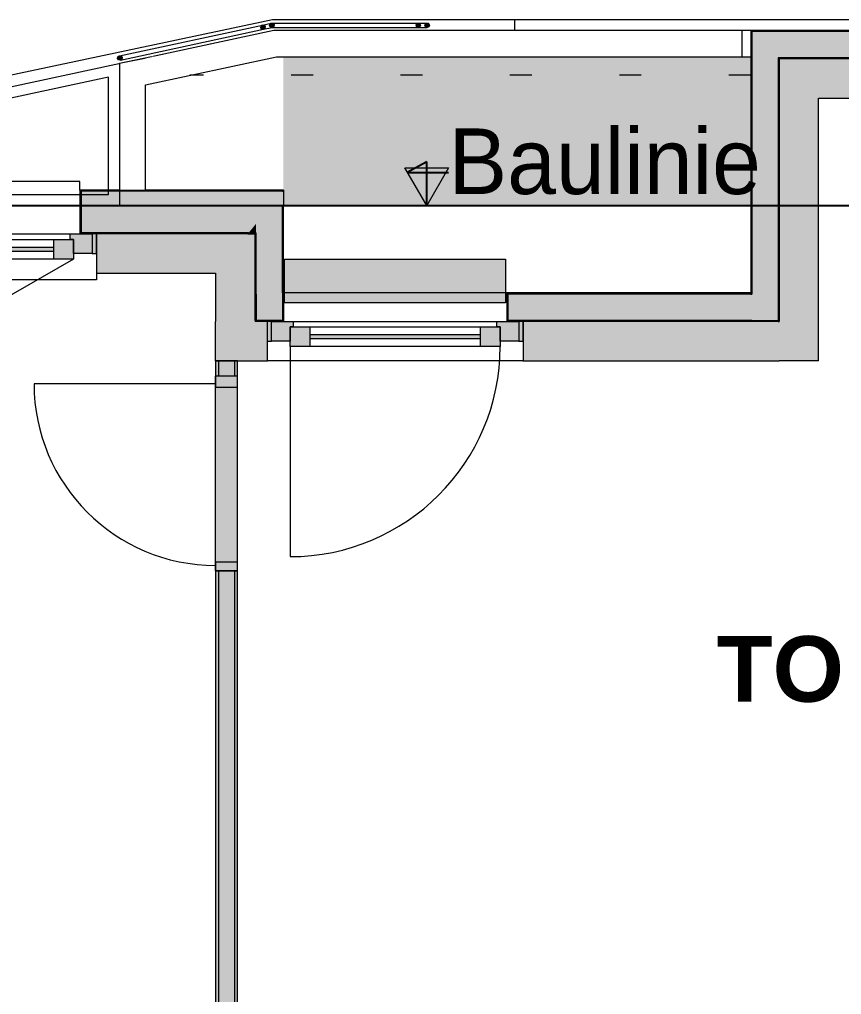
# Model space of a CAD drawing. Header units: metres. Extents: x -4 to 206, y -18 to 45.
# Drawn here: x 170.578 to 174.334, y 36.377 to 40.833 of the extents above; entities that cross this region are included whole.
import ezdxf

# ---------------------------------------------------------------- set-up
doc = ezdxf.new("R2010")
doc.units = ezdxf.units.M
doc.header["$MEASUREMENT"] = 0
doc.set_wipeout_variables(frame=1)
for name, pattern in [('Baufluchtlinie', [0.013, 0.008, -0.005]), ('Punkt 1_1', [0.075, 0.025, -0.05]), ('UNSICHTBAR', [0.4, 0, -0.4]), ('Wipeout_Contour', [1, 0, -1])]:
    doc.linetypes.add(name, pattern=pattern)
for name, color, linetype in [('110 Wand Aussen', 7, 'Continuous'), ('130 Wand Innen', 7, 'Continuous'), ('140 Geländer transparent', 7, 'Continuous'), ('165 Fassadengestaltung 1 Rankgerüst', 7, 'Continuous'), ('165 Fassadengestaltung Bänder', 7, 'Continuous'), ('815 Raumbegrenzung', 7, 'Continuous'), ('905 VP Beschriftung Übersicht.Übersicht', 7, 'Continuous'), ('Neubau_840 Baulinien', 7, 'Continuous'), ('Neubau_844 Umriss 2D', 7, 'Continuous')]:
    doc.layers.add(name, color=color, linetype=linetype)
doc.styles.add('ERSTELLTER_STIL_2', font='')
doc.styles.add('ERSTELLTER_STIL_8', font='arial.ttf')
doc.styles.get('ERSTELLTER_STIL_2').set_extended_font_data('Eurostile')
doc.linetypes.add('Grenze Bundesland', pattern='A,0,[2,415_260415_PP_VA_1_6 3 St1.Shx,S=1.5873e-05,R=0,X=0,Y=0],-0.003,0', length=0.003)
doc.linetypes.add('Grenze Grundstück', pattern='A,0,[1,415_260415_PP_VA_1_6 3 St1.Shx,S=0.00031746,R=0,X=0,Y=0],-0.04,0', length=0.04)
doc.dimstyles.new('ERSTELLTER_STIL__1', dxfattribs={"dimtxt": 0.18, "dimasz": 0.19, "dimexe": 0.18, "dimexo": 0.0625, "dimgap": 0, "dimtad": 0, "dimtih": 1, "dimtoh": 1, "dimdec": 4, "dimzin": 0, "dimdsep": 46, "dimcen": 0.09, "dimadec": 0, "dimazin": 0, "dimtfac": 1, "dimtdec": 4, "dimtmove": 0, "dimatfit": 3, "dimldrblk": 'ARROWHEAD_15', "dimfxl": 1, "dimtolj": 1, "dimtzin": 0, "dimarcsym": 0})

# ---------------------------------------------------------------- blocks, each defined once
blk = doc.blocks.new('Dachfläche_1_3', base_point=(168.0292, 40.0482))
at = {"layer": '165 Fassadengestaltung Bänder', "color": 7, "linetype": 'Continuous', "lineweight": 18, "flags": 128}
for points in [[(168.0292, 40.0482), (171.7342, 40.8333), (172.8392, 40.8333)], [(172.8392, 40.8333), (172.8392, 40.7833)], [(172.8392, 40.7833), (171.7556, 40.7833), (171.0342, 40.6284)], [(171.0342, 40.6284), (171.0342, 39.9833)], [(170.9842, 40.569), (168.4898, 40.0333)], [(170.9842, 40.0333), (170.9842, 40.569)], [(168.0292, 39.9833), (168.0292, 40.0482)], [(168.4898, 40.0333), (170.9842, 40.0333)], [(171.0342, 39.9833), (168.0292, 39.9833)]]:
    blk.add_lwpolyline(points, dxfattribs=at)
blk = doc.blocks.new('Decke_2_3', base_point=(168.0292, 39.9854))
at = {"layer": '165 Fassadengestaltung Bänder', "color": 7, "linetype": 'Continuous', "lineweight": 13, "flags": 128}
blk.add_lwpolyline([(168.0292, 39.9854), (168.0292, 40.0482), (171.7342, 40.8333), (173.9192, 40.8333), (181.1192, 40.8333), (183.2439, 40.8333), (187.0142, 40.0343), (187.0142, 39.9833), (186.9642, 39.9833), (186.9642, 39.9908), (183.2392, 40.7833), (171.7395, 40.7833)], close=True, dxfattribs=at)
blk = doc.blocks.new('2-Flügelfenster 1+1 27[1]_3', base_point=(168.0292, 39.9833))
at = {"layer": '110 Wand Aussen', "linetype": 'Continuous', "lineweight": 0, "true_color": 0x000000}
for points in [[(168.9992, 39.8533), (168.9792, 39.8533), (168.9792, 39.7633), (168.9992, 39.7633)], [(170.9092, 39.7633), (170.9292, 39.7633), (170.9292, 39.8533), (170.9092, 39.8533)]]:
    blk.add_hatch(color=18, dxfattribs=at).paths.add_polyline_path(points)
at = {"layer": '110 Wand Aussen', "linetype": 'Continuous', "lineweight": 0, "true_color": 0xffffff}
for points in [[(168.9992, 39.8533), (168.9992, 39.7633), (169.0992, 39.7633), (169.0992, 39.8533)], [(170.1092, 39.7633), (170.1092, 39.8533), (170.0592, 39.8533), (170.0592, 39.7633)], [(170.1092, 39.8533), (170.1092, 39.7633), (170.1442, 39.7633), (170.1442, 39.8283), (170.1592, 39.8283), (170.1592, 39.8533)], [(170.9092, 39.7633), (170.9092, 39.8533), (170.8092, 39.8533), (170.8092, 39.8283), (170.8242, 39.8283), (170.8242, 39.7633)], [(169.0992, 39.7983), (170.0592, 39.7983), (170.0592, 39.8183), (169.0992, 39.8183)], [(170.2342, 39.8283), (170.1442, 39.8283), (170.1442, 39.7383), (170.2342, 39.7383)], [(170.8242, 39.8283), (170.7342, 39.8283), (170.7342, 39.7383), (170.8242, 39.7383)], [(170.7342, 39.7733), (170.7342, 39.7933), (170.2342, 39.7933), (170.2342, 39.7733)]]:
    blk.add_hatch(color=7, dxfattribs=at).paths.add_polyline_path(points)
at = {"layer": '110 Wand Aussen', "color": 7, "linetype": 'Continuous', "lineweight": 13}
for p, q in [((170.8542, 40.0933), (169.0542, 40.0933)), ((169.0542, 40.0933), (169.0542, 40.0533)), ((170.8542, 40.0533), (170.8542, 40.0933)), ((169.0542, 40.0533), (169.0542, 40.0483)), ((169.0542, 40.0483), (169.0542, 39.9833)), ((170.8542, 40.0533), (170.8542, 40.0483)), ((170.8542, 40.0483), (170.8542, 39.9833)), ((169.0542, 39.9833), (169.0542, 39.8583)), ((170.8542, 39.9833), (170.8542, 39.8583)), ((169.0492, 39.8533), (168.9792, 39.8533)), ((169.0492, 39.8533), (168.9792, 39.8533)), ((168.9992, 39.8533), (169.0992, 39.8533)), ((168.9992, 39.7633), (168.9992, 39.8533)), ((169.0492, 39.8533), (169.0542, 39.8533)), ((169.0492, 39.8533), (169.0542, 39.8533)), ((169.0542, 39.8583), (169.0542, 39.8533)), ((169.0992, 39.8533), (170.0592, 39.8533)), ((169.0992, 39.8533), (169.0992, 39.7633)), ((170.0592, 39.7633), (170.0592, 39.8533)), ((170.0592, 39.8533), (170.1092, 39.8533)), ((170.1092, 39.8533), (170.1592, 39.8533)), ((170.1592, 39.8533), (170.8092, 39.8533)), ((170.1592, 39.8533), (170.1592, 39.8283)), ((170.8092, 39.8283), (170.8092, 39.8533)), ((170.8092, 39.8533), (170.9092, 39.8533)), ((170.8542, 39.8583), (170.8542, 39.8533)), ((170.8592, 39.8533), (170.8542, 39.8533)), ((170.8592, 39.8533), (170.8542, 39.8533)), ((170.9092, 39.8533), (170.9092, 39.7633)), ((169.0992, 39.8183), (170.0592, 39.8183)), ((170.0592, 39.7983), (169.0992, 39.7983)), ((170.1592, 39.8283), (170.1442, 39.8283)), ((170.1442, 39.8283), (170.1442, 39.7633)), ((170.1442, 39.7383), (170.1442, 39.8283)), ((170.1442, 39.8283), (170.2342, 39.8283)), ((170.2342, 39.8283), (170.7342, 39.8283)), ((170.2342, 39.8283), (170.2342, 39.7383)), ((170.7342, 39.7383), (170.7342, 39.8283)), ((170.7342, 39.8283), (170.8242, 39.8283)), ((170.8242, 39.8283), (170.8092, 39.8283)), ((170.8242, 39.7633), (170.8242, 39.8283)), ((170.8242, 39.8283), (170.8242, 39.7383)), ((169.0992, 39.7633), (168.9992, 39.7633)), ((170.0592, 39.7633), (169.0992, 39.7633)), ((170.1092, 39.7633), (170.0592, 39.7633)), ((170.1442, 39.7633), (170.1092, 39.7633)), ((170.2342, 39.7933), (170.7342, 39.7933)), ((170.7342, 39.7733), (170.2342, 39.7733)), ((170.9092, 39.7633), (170.8242, 39.7633)), ((170.2342, 39.7383), (170.1442, 39.7383)), ((170.7342, 39.7383), (170.2342, 39.7383)), ((170.8242, 39.7383), (170.7342, 39.7383)), ((168.9792, 39.6433), (168.9792, 39.6733)), ((170.9292, 39.6733), (170.9292, 39.6433)), ((170.9292, 39.6433), (168.9792, 39.6433))]:
    blk.add_line(p, q, dxfattribs=at)
at = {"layer": '110 Wand Aussen', "color": 7, "linetype": 'Continuous', "lineweight": 18}
for p, q in [((168.9792, 39.8533), (168.9792, 39.7633)), ((168.9792, 39.8533), (168.9792, 39.7633)), ((170.9292, 39.8533), (170.8592, 39.8533)), ((170.9292, 39.8533), (170.8592, 39.8533)), ((170.9292, 39.8533), (170.9292, 39.7633)), ((170.9292, 39.8533), (170.9292, 39.7633)), ((168.9792, 39.7633), (168.9792, 39.6733)), ((170.9292, 39.7633), (170.9292, 39.6733))]:
    blk.add_line(p, q, dxfattribs=at)
at = {"layer": '110 Wand Aussen', "color": 8, "linetype": 'Baufluchtlinie', "lineweight": 0, "ltscale": 200}
blk.add_line((170.8242, 39.7383), (170.2353, 39.3983), dxfattribs=at)
at = {"layer": '110 Wand Aussen', "color": 7, "linetype": 'Continuous', "lineweight": 13, "flags": 128}
for points in [[(168.9992, 39.8533), (168.9792, 39.8533), (168.9792, 39.7633), (168.9992, 39.7633)], [(170.9092, 39.7633), (170.9292, 39.7633), (170.9292, 39.8533), (170.9092, 39.8533)]]:
    blk.add_lwpolyline(points, close=True, dxfattribs=at)
at = {"layer": '110 Wand Aussen', "color": 8, "linetype": 'Baufluchtlinie', "lineweight": 0, "ltscale": 200}
blk.add_arc((170.8242, 39.7383), 0.68, 180, 210, dxfattribs=at)
blk = doc.blocks.new('Wand_13_3', base_point=(168.0292, 39.9833))
at = {"layer": '110 Wand Aussen', "linetype": 'Continuous', "lineweight": 0, "true_color": 0x000000}
for points in [[(168.0289, 40.0533), (168.029, 40.0483), (168.033, 40.0483)], [(168.0289, 40.0533), (168.033, 40.0483), (169.0492, 40.0483), (169.0492, 40.0533)], [(168.0342, 39.9833), (168.034, 40.0472), (168.033, 40.0483), (168.029, 40.0483), (168.0292, 39.9833)], [(168.033, 40.0483), (168.0863, 39.9833), (169.0492, 39.9833), (169.0492, 40.0483)], [(168.0863, 39.9833), (168.034, 40.0472), (168.0342, 39.9833)], [(169.0492, 40.0533), (169.0492, 39.8533), (169.0542, 39.8533), (169.0542, 40.0533)], [(170.8592, 40.0533), (170.8542, 40.0533), (170.8542, 39.8533), (170.8592, 39.8533)], [(171.7842, 40.0533), (170.8592, 40.0533), (170.8592, 40.0483), (171.7801, 40.0483)], [(171.7801, 40.0483), (170.8592, 40.0483), (170.8592, 39.9833), (171.7271, 39.9833)], [(171.7792, 39.9833), (171.7792, 40.0472), (171.7271, 39.9833)], [(171.7801, 40.0483), (171.7792, 40.0472), (171.7792, 39.9833), (171.7842, 39.9833), (171.7842, 40.0483)], [(171.7801, 40.0483), (171.7842, 40.0483), (171.7842, 40.0533)], [(168.1547, 39.8583), (168.1545, 39.9001), (168.0863, 39.9833), (168.0342, 39.9833), (168.0347, 39.8583)], [(168.1542, 39.9833), (168.0863, 39.9833), (168.1545, 39.9001)], [(168.1542, 39.9833), (168.1545, 39.9001), (168.1887, 39.8583), (169.0492, 39.8583), (169.0492, 39.9833)], [(170.8592, 39.8583), (171.6251, 39.8583), (171.6592, 39.9001), (171.6592, 39.9833), (170.8592, 39.9833)], [(171.7271, 39.9833), (171.6592, 39.9001), (171.6592, 39.8583), (171.7792, 39.8583), (171.7792, 39.9833)], [(171.6592, 39.9001), (171.7271, 39.9833), (171.6592, 39.9833)], [(168.1597, 39.8583), (168.1595, 39.894), (168.1545, 39.9001), (168.1547, 39.8583)], [(168.1887, 39.8583), (168.1595, 39.894), (168.1597, 39.8583)], [(171.6542, 39.8583), (171.6542, 39.894), (171.6251, 39.8583)], [(171.6592, 39.8583), (171.6592, 39.9001), (171.6542, 39.894), (171.6542, 39.8583)], [(168.1597, 39.8533), (168.1597, 39.8583), (168.1547, 39.8583), (168.1547, 39.8533)], [(168.1928, 39.8533), (168.1887, 39.8583), (168.1597, 39.8583), (168.1597, 39.8533)], [(168.3403, 39.6733), (168.1928, 39.8533), (168.1597, 39.8533), (168.1603, 39.6733)], [(168.1887, 39.8583), (168.1928, 39.8533), (169.0492, 39.8533), (169.0492, 39.8583)], [(168.1928, 39.8533), (168.3403, 39.6733), (168.3397, 39.8533)], [(168.3397, 39.8533), (168.3403, 39.6733), (168.9792, 39.6733), (168.9792, 39.7633), (168.9792, 39.8533)], [(170.8592, 39.8533), (171.621, 39.8533), (171.6251, 39.8583), (170.8592, 39.8583)], [(171.4742, 39.8533), (170.9292, 39.8533), (170.9292, 39.7633), (170.9292, 39.6733), (171.4742, 39.6733)], [(171.4742, 39.6733), (171.6542, 39.6733), (171.6542, 39.8533), (171.621, 39.8533)], [(171.4742, 39.6733), (171.621, 39.8533), (171.4742, 39.8533)], [(171.6251, 39.8583), (171.621, 39.8533), (171.6542, 39.8533), (171.6542, 39.8583)], [(171.6542, 39.8583), (171.6542, 39.8533), (171.6592, 39.8533), (171.6592, 39.8583)]]:
    blk.add_hatch(color=18, dxfattribs=at).paths.add_polyline_path(points)
at = {"layer": '110 Wand Aussen', "color": 7, "linetype": 'Continuous', "lineweight": 13}
for p, q in [((168.033, 40.0483), (168.029, 40.0483)), ((169.0492, 40.0483), (168.033, 40.0483)), ((169.0492, 40.0533), (169.0542, 40.0533)), ((169.0492, 40.0483), (169.0492, 39.8533)), ((169.0542, 40.0533), (169.0542, 40.0483)), ((169.0542, 40.0483), (169.0542, 39.9833)), ((170.8542, 40.0533), (170.8542, 40.0483)), ((170.8592, 40.0533), (170.8542, 40.0533)), ((170.8542, 40.0483), (170.8542, 39.9833)), ((171.7801, 40.0483), (170.8592, 40.0483)), ((170.8592, 40.0483), (170.8592, 39.8533)), ((171.7801, 40.0483), (171.7842, 40.0483)), ((168.0342, 39.9833), (168.0347, 39.8583)), ((169.0542, 39.9833), (169.0542, 39.8583)), ((170.8542, 39.9833), (170.8542, 39.8583)), ((171.7792, 39.8583), (171.7792, 39.9833)), ((168.1597, 39.8583), (168.1547, 39.8583)), ((168.1547, 39.8583), (168.1547, 39.8533)), ((168.1887, 39.8583), (168.1597, 39.8583)), ((169.0492, 39.8583), (168.1887, 39.8583)), ((169.0492, 39.8533), (168.9792, 39.8533)), ((169.0492, 39.8533), (169.0542, 39.8533)), ((169.0542, 39.8583), (169.0542, 39.8533)), ((170.8542, 39.8583), (170.8542, 39.8533)), ((170.8592, 39.8533), (170.8542, 39.8533)), ((171.6251, 39.8583), (170.8592, 39.8583)), ((171.6251, 39.8583), (171.6542, 39.8583)), ((171.6542, 39.8583), (171.6592, 39.8583)), ((171.6592, 39.8533), (171.6592, 39.8583))]:
    blk.add_line(p, q, dxfattribs=at)
at = {"layer": '110 Wand Aussen', "color": 7, "linetype": 'Baufluchtlinie', "lineweight": 0}
for p, q in [((168.0342, 39.9833), (168.0292, 39.9833)), ((168.0863, 39.9833), (168.0342, 39.9833)), ((168.1542, 39.9833), (168.0863, 39.9833)), ((169.0492, 39.9833), (168.1542, 39.9833)), ((171.6592, 39.9833), (170.8592, 39.9833)), ((171.7271, 39.9833), (171.6592, 39.9833)), ((171.7271, 39.9833), (171.7792, 39.9833)), ((171.7792, 39.9833), (171.7842, 39.9833))]:
    blk.add_line(p, q, dxfattribs=at)
at = {"layer": '110 Wand Aussen', "color": 7, "linetype": 'Continuous', "lineweight": 18}
for p, q in [((168.1928, 39.8533), (168.1597, 39.8533)), ((168.1597, 39.8533), (168.1603, 39.6733)), ((168.3397, 39.8533), (168.1928, 39.8533)), ((168.9792, 39.8533), (168.3397, 39.8533)), ((168.9792, 39.8533), (168.9792, 39.7633)), ((170.9292, 39.8533), (170.8592, 39.8533)), ((171.4742, 39.8533), (170.9292, 39.8533)), ((170.9292, 39.8533), (170.9292, 39.7633)), ((171.621, 39.8533), (171.4742, 39.8533)), ((171.621, 39.8533), (171.6542, 39.8533)), ((171.6542, 39.6733), (171.6542, 39.8533)), ((168.9792, 39.7633), (168.9792, 39.6733)), ((170.9292, 39.7633), (170.9292, 39.6733))]:
    blk.add_line(p, q, dxfattribs=at)
at = {"layer": '110 Wand Aussen', "color": 7, "linetype": 'Continuous', "lineweight": 13, "flags": 128}
for points in [[(168.0289, 40.0533), (168.029, 40.0483)], [(169.0492, 40.0533), (168.0289, 40.0533)], [(168.029, 40.0483), (168.0292, 39.9833)], [(171.7842, 40.0533), (170.8592, 40.0533)], [(171.7842, 40.0533), (171.7842, 40.0483)], [(171.7842, 40.0483), (171.7842, 39.9833)]]:
    blk.add_lwpolyline(points, dxfattribs=at)
at = {"layer": '110 Wand Aussen', "color": 7, "linetype": 'Continuous', "lineweight": 18, "flags": 128}
for points in [[(168.3403, 39.6733), (168.9792, 39.6733)], [(170.9292, 39.6733), (171.4742, 39.6733)]]:
    blk.add_lwpolyline(points, dxfattribs=at)
at = {"layer": '110 Wand Aussen', "color": 7, "linetype": 'Continuous', "lineweight": 13}
blk.add_blockref('2-Flügelfenster 1+1 27[1]_3', (168.0292, 39.9833), dxfattribs=at)
blk = doc.blocks.new('Wand_19_3', base_point=(173.9192, 39.5833))
at = {"layer": '110 Wand Aussen', "linetype": 'Continuous', "lineweight": 0, "true_color": 0x000000}
for points in [[(173.9242, 40.7833), (173.9192, 40.7833), (173.9242, 40.7783)], [(173.9242, 40.7783), (173.9192, 40.7833), (173.9192, 40.7783)], [(173.9242, 39.5833), (173.9242, 40.7783), (173.9192, 40.7783), (173.9192, 39.5833)], [(174.0442, 40.7783), (173.9242, 40.7783), (174.0442, 40.6583)], [(174.0442, 40.6583), (173.9242, 40.7783), (173.9242, 40.6583)], [(174.0442, 39.5783), (174.0442, 40.6583), (173.9242, 40.6583), (173.9242, 39.5783)], [(174.0492, 40.6583), (174.0442, 40.6583), (174.0492, 40.6533)], [(174.0492, 40.6533), (174.0442, 40.6583), (174.0442, 40.6533)], [(174.0492, 39.4583), (174.0492, 40.6533), (174.0442, 40.6533), (174.0442, 39.4583)], [(174.2292, 40.6533), (174.0492, 40.6533), (174.2292, 40.4733)], [(174.2292, 40.4733), (174.0492, 40.6533), (174.0492, 40.4733)], [(174.2292, 39.4533), (174.2292, 40.4733), (174.0492, 40.4733), (174.0492, 39.4533)], [(173.9192, 39.5833), (173.9192, 39.5783), (173.9242, 39.5783)], [(173.9242, 39.5833), (173.9192, 39.5833), (173.9242, 39.5783)], [(173.9242, 39.5783), (173.9242, 39.4583), (174.0442, 39.4583)], [(174.0442, 39.5783), (173.9242, 39.5783), (174.0442, 39.4583)], [(174.0442, 39.4583), (174.0442, 39.4533), (174.0492, 39.4533)], [(174.0492, 39.4583), (174.0442, 39.4583), (174.0492, 39.4533)], [(174.0492, 39.4533), (174.0492, 39.2733), (174.2292, 39.2733)], [(174.2292, 39.4533), (174.0492, 39.4533), (174.2292, 39.2733)]]:
    blk.add_hatch(color=18, dxfattribs=at).paths.add_polyline_path(points)
at = {"layer": '110 Wand Aussen', "color": 7, "linetype": 'Continuous', "lineweight": 13}
for p, q in [((174.0442, 40.7783), (173.9242, 40.7783)), ((173.9242, 40.7783), (173.9242, 40.6583)), ((173.9242, 40.6583), (173.9242, 39.5783)), ((174.0492, 40.6583), (174.0442, 40.6583)), ((174.0442, 40.6583), (174.0442, 40.6533)), ((174.0442, 40.6533), (174.0442, 39.4583)), ((173.9192, 39.5783), (173.9242, 39.5783)), ((173.9242, 39.4583), (174.0442, 39.4583))]:
    blk.add_line(p, q, dxfattribs=at)
at = {"layer": '110 Wand Aussen', "color": 7, "linetype": 'Continuous', "lineweight": 18}
for p, q in [((174.2292, 40.6533), (174.0492, 40.6533)), ((174.0492, 40.6533), (174.0492, 40.4733)), ((174.0492, 40.4733), (174.0492, 39.4533)), ((174.0442, 39.4533), (174.0492, 39.4533))]:
    blk.add_line(p, q, dxfattribs=at)
at = {"layer": '110 Wand Aussen', "color": 7, "linetype": 'Continuous', "lineweight": 13, "flags": 128}
for points in [[(173.9192, 40.7833), (173.9242, 40.7833)], [(173.9192, 40.7833), (173.9192, 39.5833)]]:
    blk.add_lwpolyline(points, dxfattribs=at)
at = {"layer": '110 Wand Aussen', "color": 7, "linetype": 'Continuous', "lineweight": 18, "flags": 128}
for points in [[(174.2292, 39.2733), (174.2292, 40.4733)], [(174.2292, 39.2733), (174.0492, 39.2733)]]:
    blk.add_lwpolyline(points, dxfattribs=at)
blk = doc.blocks.new('Wand_20_3', base_point=(173.9192, 40.7833))
at = {"layer": '110 Wand Aussen', "linetype": 'Continuous', "lineweight": 0, "true_color": 0x000000}
for points in [[(173.9242, 40.7783), (174.8542, 40.7783), (174.8542, 40.7833), (173.9242, 40.7833)], [(174.0442, 40.6583), (174.8542, 40.6583), (174.8542, 40.7783), (174.0442, 40.7783)], [(174.0492, 40.6583), (174.0492, 40.6533), (174.8542, 40.6533), (174.8542, 40.6583)], [(174.2292, 40.4733), (174.7842, 40.4733), (174.7842, 40.5633), (174.7842, 40.6533), (174.2292, 40.6533)]]:
    blk.add_hatch(color=18, dxfattribs=at).paths.add_polyline_path(points)
at = {"layer": '110 Wand Aussen', "color": 7, "linetype": 'Continuous', "lineweight": 13}
for p, q in [((174.0442, 40.7783), (173.9242, 40.7783)), ((174.8542, 40.7783), (174.0442, 40.7783)), ((174.0492, 40.6583), (174.0442, 40.6583)), ((174.8542, 40.6583), (174.0492, 40.6583))]:
    blk.add_line(p, q, dxfattribs=at)
at = {"layer": '110 Wand Aussen', "color": 7, "linetype": 'Continuous', "lineweight": 18}
for p, q in [((174.2292, 40.6533), (174.0492, 40.6533)), ((174.7842, 40.6533), (174.2292, 40.6533))]:
    blk.add_line(p, q, dxfattribs=at)
at = {"layer": '110 Wand Aussen', "color": 7, "linetype": 'Continuous', "lineweight": 13, "flags": 128}
blk.add_lwpolyline([(174.8542, 40.7833), (173.9242, 40.7833)], dxfattribs=at)
at = {"layer": '110 Wand Aussen', "color": 7, "linetype": 'Continuous', "lineweight": 18, "flags": 128}
blk.add_lwpolyline([(174.2292, 40.4733), (174.7842, 40.4733)], dxfattribs=at)
blk = doc.blocks.new('1-Flügelfenster 27[4]_3', base_point=(168.0292, 39.9833))
at = {"layer": '110 Wand Aussen', "linetype": 'Continuous', "lineweight": 0, "true_color": 0x000000}
for points in [[(171.7292, 39.4533), (171.7092, 39.4533), (171.7092, 39.3633), (171.7292, 39.3633)], [(172.8592, 39.3633), (172.8792, 39.3633), (172.8792, 39.4533), (172.8592, 39.4533)]]:
    blk.add_hatch(color=18, dxfattribs=at).paths.add_polyline_path(points)
at = {"layer": '110 Wand Aussen', "linetype": 'Continuous', "lineweight": 0, "true_color": 0xffffff}
for points in [[(171.7292, 39.4533), (171.7292, 39.3633), (171.8142, 39.3633), (171.8142, 39.4283), (171.8292, 39.4283), (171.8292, 39.4533)], [(172.8592, 39.3633), (172.8592, 39.4533), (172.7592, 39.4533), (172.7592, 39.4283), (172.7742, 39.4283), (172.7742, 39.3633)], [(171.9042, 39.4283), (171.8142, 39.4283), (171.8142, 39.3383), (171.9042, 39.3383)], [(172.7742, 39.4283), (172.6842, 39.4283), (172.6842, 39.3383), (172.7742, 39.3383)], [(172.6842, 39.3733), (172.6842, 39.3933), (171.9042, 39.3933), (171.9042, 39.3733)]]:
    blk.add_hatch(color=7, dxfattribs=at).paths.add_polyline_path(points)
at = {"layer": '110 Wand Aussen', "color": 7, "linetype": 'Continuous', "lineweight": 13}
for p, q in [((172.8042, 39.5833), (171.7842, 39.5833)), ((171.7842, 39.5833), (171.7842, 39.5783)), ((171.7842, 39.5783), (171.7842, 39.4583)), ((172.8042, 39.5833), (172.8042, 39.5783)), ((172.8042, 39.5783), (172.8042, 39.4583)), ((171.7792, 39.4533), (171.7092, 39.4533)), ((171.7792, 39.4533), (171.7092, 39.4533)), ((171.7292, 39.4533), (171.8292, 39.4533)), ((171.7292, 39.3633), (171.7292, 39.4533)), ((171.7792, 39.4533), (171.7842, 39.4533)), ((171.7792, 39.4533), (171.7842, 39.4533)), ((171.7842, 39.4583), (171.7842, 39.4533)), ((171.8292, 39.4533), (172.7592, 39.4533)), ((171.8292, 39.4533), (171.8292, 39.4283)), ((172.7592, 39.4283), (172.7592, 39.4533)), ((172.7592, 39.4533), (172.8592, 39.4533)), ((172.8042, 39.4583), (172.8042, 39.4533)), ((172.8092, 39.4533), (172.8042, 39.4533)), ((172.8092, 39.4533), (172.8042, 39.4533)), ((172.8592, 39.4533), (172.8592, 39.3633)), ((171.8292, 39.4283), (171.8142, 39.4283)), ((171.8142, 39.4283), (171.8142, 39.3633)), ((171.8142, 39.3383), (171.8142, 39.4283)), ((171.8142, 39.4283), (171.9042, 39.4283)), ((171.9042, 39.4283), (172.6842, 39.4283)), ((171.9042, 39.4283), (171.9042, 39.3383)), ((172.6842, 39.3383), (172.6842, 39.4283)), ((172.6842, 39.4283), (172.7742, 39.4283)), ((172.7742, 39.4283), (172.7592, 39.4283)), ((172.7742, 39.3633), (172.7742, 39.4283)), ((172.7742, 39.4283), (172.7742, 39.3383)), ((171.8142, 39.3633), (171.7292, 39.3633)), ((171.9042, 39.3933), (172.6842, 39.3933)), ((172.6842, 39.3733), (171.9042, 39.3733)), ((172.8592, 39.3633), (172.7742, 39.3633)), ((171.9042, 39.3383), (171.8142, 39.3383)), ((172.6842, 39.3383), (171.9042, 39.3383)), ((172.7742, 39.3383), (172.6842, 39.3383)), ((172.8792, 39.2733), (171.7092, 39.2733))]:
    blk.add_line(p, q, dxfattribs=at)
at = {"layer": '110 Wand Aussen', "color": 7, "linetype": 'Punkt 1_1', "lineweight": 13}
for p, q in [((172.8042, 39.5833), (171.7842, 39.5833)), ((172.8792, 39.2733), (171.7092, 39.2733))]:
    blk.add_line(p, q, dxfattribs=at)
at = {"layer": '110 Wand Aussen', "color": 7, "linetype": 'Continuous', "lineweight": 18}
for p, q in [((171.7092, 39.4533), (171.7092, 39.3633)), ((171.7092, 39.4533), (171.7092, 39.3633)), ((172.8792, 39.4533), (172.8092, 39.4533)), ((172.8792, 39.4533), (172.8092, 39.4533)), ((172.8792, 39.4533), (172.8792, 39.3633)), ((172.8792, 39.4533), (172.8792, 39.3633)), ((171.7092, 39.3633), (171.7092, 39.2733)), ((172.8792, 39.3633), (172.8792, 39.2733))]:
    blk.add_line(p, q, dxfattribs=at)
at = {"layer": '110 Wand Aussen', "color": 8, "linetype": 'Continuous', "lineweight": 0}
blk.add_line((171.8142, 39.3383), (171.8142, 38.3783), dxfattribs=at)
at = {"layer": '110 Wand Aussen', "color": 7, "linetype": 'Continuous', "lineweight": 13, "flags": 128}
for points in [[(171.7292, 39.4533), (171.7092, 39.4533), (171.7092, 39.3633), (171.7292, 39.3633)], [(172.8592, 39.3633), (172.8792, 39.3633), (172.8792, 39.4533), (172.8592, 39.4533)]]:
    blk.add_lwpolyline(points, close=True, dxfattribs=at)
at = {"layer": '110 Wand Aussen', "color": 8, "linetype": 'Continuous', "lineweight": 0}
blk.add_arc((171.8142, 39.3383), 0.96, 270, 0, dxfattribs=at)
at = {"layer": '110 Wand Aussen', "color": 7, "linetype": 'Continuous', "lineweight": 13}
for p in [(171.7842, 39.5833), (172.8042, 39.5833), (171.7092, 39.2733), (172.8792, 39.2733)]:
    blk.add_point(p, dxfattribs=at)
blk = doc.blocks.new('Wand_21_3', base_point=(171.7842, 39.5833))
at = {"layer": '110 Wand Aussen', "linetype": 'Continuous', "lineweight": 0, "true_color": 0x000000}
for points in [[(171.7792, 39.5783), (171.6592, 39.5783), (171.6592, 39.4583)], [(171.7792, 39.5783), (171.6592, 39.4583), (171.7792, 39.4583)], [(171.7842, 39.5833), (171.7792, 39.5833), (171.7792, 39.5783)], [(171.7792, 39.5833), (171.7792, 39.4533), (171.7842, 39.4533), (171.7842, 39.5833)], [(172.8092, 39.5833), (172.8042, 39.5833), (172.8042, 39.4533), (172.8092, 39.4533)], [(172.8092, 39.5783), (173.9192, 39.5783), (173.9192, 39.5833), (172.8092, 39.5833)], [(172.8092, 39.5783), (172.8092, 39.4583), (173.9242, 39.4583), (173.9242, 39.5783)], [(171.6542, 39.4533), (171.4742, 39.4533), (171.4742, 39.2733)], [(171.6542, 39.4533), (171.4742, 39.2733), (171.6542, 39.2733)], [(171.6592, 39.4583), (171.6542, 39.4583), (171.6542, 39.4533)], [(171.6592, 39.4583), (171.6542, 39.4533), (171.6592, 39.4533)], [(171.6542, 39.4533), (171.6542, 39.2733), (171.7092, 39.2733), (171.7092, 39.3633), (171.7092, 39.4533)], [(171.6592, 39.4583), (171.6592, 39.4533), (171.7792, 39.4533), (171.7792, 39.4583)], [(172.8092, 39.4533), (174.0442, 39.4533), (174.0442, 39.4583), (172.8092, 39.4583)], [(172.8792, 39.3633), (172.8792, 39.2733), (174.0492, 39.2733), (174.0492, 39.4533), (172.8792, 39.4533)]]:
    blk.add_hatch(color=18, dxfattribs=at).paths.add_polyline_path(points)
at = {"layer": '110 Wand Aussen', "color": 7, "linetype": 'Continuous', "lineweight": 13}
for p, q in [((171.6592, 39.5783), (171.6592, 39.4583)), ((171.7792, 39.5833), (171.7792, 39.5783)), ((171.7792, 39.5833), (171.7842, 39.5833)), ((171.7792, 39.5783), (171.7792, 39.4533)), ((171.7842, 39.5833), (171.7842, 39.5783)), ((171.7842, 39.5783), (171.7842, 39.4583)), ((172.8042, 39.5833), (172.8042, 39.5783)), ((172.8092, 39.5833), (172.8042, 39.5833)), ((172.8042, 39.5783), (172.8042, 39.4583)), ((173.9192, 39.5783), (172.8092, 39.5783)), ((172.8092, 39.5783), (172.8092, 39.4533)), ((173.9192, 39.5783), (173.9242, 39.5783)), ((171.7792, 39.4583), (171.6592, 39.4583)), ((171.7792, 39.4533), (171.7092, 39.4533)), ((171.7792, 39.4533), (171.7842, 39.4533)), ((171.7842, 39.4583), (171.7842, 39.4533)), ((172.8042, 39.4583), (172.8042, 39.4533)), ((172.8092, 39.4533), (172.8042, 39.4533)), ((173.9242, 39.4583), (172.8092, 39.4583)), ((173.9242, 39.4583), (174.0442, 39.4583))]:
    blk.add_line(p, q, dxfattribs=at)
at = {"layer": '110 Wand Aussen', "color": 7, "linetype": 'Continuous', "lineweight": 18}
for p, q in [((171.6542, 39.4583), (171.6542, 39.4533)), ((171.7092, 39.4533), (171.6542, 39.4533)), ((171.7092, 39.4533), (171.7092, 39.3633)), ((172.8792, 39.4533), (172.8092, 39.4533)), ((174.0442, 39.4533), (172.8792, 39.4533)), ((172.8792, 39.4533), (172.8792, 39.3633)), ((174.0442, 39.4533), (174.0492, 39.4533)), ((171.7092, 39.3633), (171.7092, 39.2733)), ((172.8792, 39.3633), (172.8792, 39.2733))]:
    blk.add_line(p, q, dxfattribs=at)
at = {"layer": '110 Wand Aussen', "color": 7, "linetype": 'Continuous', "lineweight": 13, "flags": 128}
blk.add_lwpolyline([(173.9192, 39.5833), (172.8092, 39.5833)], dxfattribs=at)
at = {"layer": '110 Wand Aussen', "color": 7, "linetype": 'Continuous', "lineweight": 18, "flags": 128}
for points in [[(171.4742, 39.2733), (171.4742, 39.4533)], [(171.4742, 39.2733), (171.7092, 39.2733)], [(172.8792, 39.2733), (174.0492, 39.2733)]]:
    blk.add_lwpolyline(points, dxfattribs=at)
at = {"layer": '110 Wand Aussen', "color": 7, "linetype": 'Continuous', "lineweight": 13}
blk.add_blockref('1-Flügelfenster 27[4]_3', (168.0292, 39.9833), dxfattribs=at)
blk = doc.blocks.new('Wand_22_3', base_point=(171.7842, 39.9833))
at = {"layer": '110 Wand Aussen', "linetype": 'Continuous', "lineweight": 0, "true_color": 0x000000}
for points in [[(171.7792, 39.9833), (171.7792, 39.5833), (171.7842, 39.5833), (171.7842, 39.9833)], [(171.6542, 39.8533), (171.6542, 39.4583), (171.6592, 39.4583), (171.6592, 39.8533)], [(171.6592, 39.8583), (171.6592, 39.5783), (171.7792, 39.5783), (171.7792, 39.8583)], [(171.4742, 39.6733), (171.4742, 39.4533), (171.6542, 39.4533), (171.6542, 39.6733)]]:
    blk.add_hatch(color=18, dxfattribs=at).paths.add_polyline_path(points)
at = {"layer": '110 Wand Aussen', "color": 7, "linetype": 'Baufluchtlinie', "lineweight": 0}
blk.add_line((171.7792, 39.9833), (171.7842, 39.9833), dxfattribs=at)
at = {"layer": '110 Wand Aussen', "color": 7, "linetype": 'Continuous', "lineweight": 13}
for p, q in [((171.7792, 39.8583), (171.7792, 39.9833)), ((171.6592, 39.8533), (171.6592, 39.8583)), ((171.6592, 39.5783), (171.6592, 39.8533)), ((171.7792, 39.5833), (171.7792, 39.8583)), ((171.6592, 39.5783), (171.6592, 39.4583)), ((171.7792, 39.5833), (171.7792, 39.5783))]:
    blk.add_line(p, q, dxfattribs=at)
at = {"layer": '110 Wand Aussen', "color": 7, "linetype": 'Continuous', "lineweight": 18}
for p, q in [((171.6542, 39.6733), (171.6542, 39.8533)), ((171.6542, 39.4583), (171.6542, 39.6733)), ((171.6542, 39.4583), (171.6542, 39.4533))]:
    blk.add_line(p, q, dxfattribs=at)
at = {"layer": '110 Wand Aussen', "color": 7, "linetype": 'Continuous', "lineweight": 13, "flags": 128}
blk.add_lwpolyline([(171.7842, 39.5833), (171.7842, 39.9833)], dxfattribs=at)
at = {"layer": '110 Wand Aussen', "color": 7, "linetype": 'Continuous', "lineweight": 18, "flags": 128}
blk.add_lwpolyline([(171.4742, 39.6733), (171.4742, 39.4533)], dxfattribs=at)
blk = doc.blocks.new('Wand_27_3', base_point=(173.8792, 40.7833))
at = {"color": 254, "linetype": 'Wipeout_Contour', "lineweight": 0, "ltscale": 528.381717}
blk.add_wipeout([(171.1808, 40.6633), (171.7523, 40.6633), (171.7395, 40.7833)], dxfattribs=at).dxf.layer = '140 Geländer transparent'
at = {"color": 254, "linetype": 'Wipeout_Contour', "lineweight": 0, "ltscale": 710.485394}
blk.add_wipeout([(171.7523, 40.6633), (173.8792, 40.6633), (173.8792, 40.7833), (172.311, 40.7833)], dxfattribs=at).dxf.layer = '140 Geländer transparent'
at = {"layer": '140 Geländer transparent', "color": 7, "linetype": 'Continuous', "lineweight": 18, "flags": 128}
blk.add_lwpolyline([(173.8792, 40.7833), (173.8792, 40.6633)], dxfattribs=at)
at = {"color": 254, "linetype": 'Wipeout_Contour', "lineweight": 0, "ltscale": 530.669504}
blk.add_wipeout([(172.311, 40.7833), (171.7395, 40.7833), (171.7523, 40.6633)], dxfattribs=at).dxf.layer = '140 Geländer transparent'
at = {"layer": '140 Geländer transparent', "color": 7, "linetype": 'Continuous', "lineweight": 18, "flags": 128}
for points in [[(171.7395, 40.7833), (171.1808, 40.6633)], [(173.8792, 40.7833), (171.7395, 40.7833)], [(171.7523, 40.6633), (173.8792, 40.6633)]]:
    blk.add_lwpolyline(points, dxfattribs=at)
blk = doc.blocks.new('Wand_28_3', base_point=(171.7395, 40.7833))
at = {"color": 254, "linetype": 'Wipeout_Contour', "lineweight": 0, "ltscale": 527.869805}
blk.add_wipeout([(171.1542, 40.5349), (171.0342, 40.6319), (171.0342, 40.5091)], dxfattribs=at).dxf.layer = '140 Geländer transparent'
at = {"color": 254, "linetype": 'Wipeout_Contour', "lineweight": 0, "ltscale": 705.402835}
blk.add_wipeout([(171.1542, 40.5349), (171.7523, 40.6633), (171.1808, 40.6633), (171.1542, 40.6576)], dxfattribs=at).dxf.layer = '140 Geländer transparent'
at = {"color": 254, "linetype": 'Wipeout_Contour', "lineweight": 0, "ltscale": 527.181714}
blk.add_wipeout([(171.1542, 40.6576), (171.0342, 40.6319), (171.1542, 40.5349)], dxfattribs=at).dxf.layer = '140 Geländer transparent'
at = {"layer": '140 Geländer transparent', "color": 7, "linetype": 'Continuous', "lineweight": 18, "flags": 128}
for points in [[(171.1808, 40.6633), (171.0342, 40.6319)], [(171.1542, 40.5349), (171.7523, 40.6633)], [(171.0342, 40.6319), (171.0342, 40.5091)]]:
    blk.add_lwpolyline(points, dxfattribs=at)
blk = doc.blocks.new('Metall Zargentür Typ3 27[11]_3', base_point=(168.0292, 39.9833))
at = {"layer": '130 Wand Innen', "linetype": 'Continuous', "lineweight": 0, "true_color": 0xffffff}
for points in [[(171.4742, 39.2033), (171.4742, 39.1533), (171.5742, 39.1533), (171.5742, 39.2033)], [(171.5742, 38.3133), (171.5742, 38.3533), (171.4742, 38.3533), (171.4742, 38.3133)]]:
    blk.add_hatch(color=7, dxfattribs=at).paths.add_polyline_path(points)
at = {"layer": '130 Wand Innen', "color": 7, "linetype": 'Continuous', "lineweight": 13}
for p, q in [((171.4742, 38.3133), (171.4742, 39.2033)), ((171.4742, 39.2033), (171.4742, 39.1533)), ((171.5742, 39.2033), (171.4742, 39.2033)), ((171.5742, 38.3133), (171.5742, 39.2033)), ((171.5742, 39.1533), (171.5742, 39.2033)), ((171.4742, 39.1683), (170.6442, 39.1683)), ((171.4742, 39.1533), (171.5742, 39.1533)), ((171.5742, 38.3533), (171.4742, 38.3533)), ((171.4742, 38.3533), (171.4742, 38.3133)), ((171.5742, 38.3133), (171.5742, 38.3533)), ((171.4742, 38.3133), (171.5742, 38.3133))]:
    blk.add_line(p, q, dxfattribs=at)
at = {"layer": '130 Wand Innen', "color": 7, "linetype": 'Continuous', "lineweight": 18}
for p, q in [((171.4867, 39.2033), (171.4742, 39.2033)), ((171.4867, 39.2033), (171.4742, 39.2033)), ((171.5617, 39.2033), (171.4867, 39.2033)), ((171.5617, 39.2033), (171.4867, 39.2033)), ((171.5742, 39.2033), (171.5617, 39.2033)), ((171.5742, 39.2033), (171.5617, 39.2033)), ((171.4867, 38.3133), (171.4742, 38.3133)), ((171.4867, 38.3133), (171.4742, 38.3133)), ((171.5617, 38.3133), (171.4867, 38.3133)), ((171.5617, 38.3133), (171.4867, 38.3133)), ((171.5742, 38.3133), (171.5617, 38.3133)), ((171.5742, 38.3133), (171.5617, 38.3133))]:
    blk.add_line(p, q, dxfattribs=at)
at = {"layer": '130 Wand Innen', "color": 7, "linetype": 'Continuous', "lineweight": 13}
blk.add_arc((171.4742, 39.1683), 0.83, 180, 270, dxfattribs=at)
blk = doc.blocks.new('Wand_60_3', base_point=(171.5742, 39.2733))
at = {"layer": '130 Wand Innen', "linetype": 'Continuous', "lineweight": 0, "true_color": 0x000000}
for points in [[(171.4742, 39.2733), (171.4742, 39.2033), (171.4867, 39.2033), (171.4867, 39.2733)], [(171.4867, 39.2733), (171.4867, 39.2033), (171.5617, 39.2033), (171.5617, 39.2733)], [(171.5617, 39.2733), (171.5617, 39.2033), (171.5742, 39.2033), (171.5742, 39.2733)], [(171.4742, 36.1383), (171.4867, 36.1383), (171.4867, 38.3133), (171.4742, 38.3133)], [(171.5617, 38.3133), (171.4867, 38.3133), (171.4867, 36.1383), (171.5617, 36.1383)], [(171.5742, 38.3133), (171.5617, 38.3133), (171.5617, 36.1383), (171.5742, 36.1383)]]:
    blk.add_hatch(color=18, dxfattribs=at).paths.add_polyline_path(points)
at = {"layer": '130 Wand Innen', "linetype": 'Continuous', "lineweight": 13, "true_color": 0xe8e2dc}
blk.add_hatch(color=254, dxfattribs=at).paths.add_polyline_path([(171.5742, 39.2033), (171.4742, 39.2033), (171.4742, 38.3133), (171.5742, 38.3133)])
at = {"layer": '130 Wand Innen', "color": 7, "linetype": 'Continuous', "lineweight": 18}
for p, q in [((171.4867, 39.2733), (171.4867, 39.2033)), ((171.5617, 39.2033), (171.5617, 39.2733)), ((171.4867, 39.2033), (171.4742, 39.2033)), ((171.5617, 39.2033), (171.4867, 39.2033)), ((171.5742, 39.2033), (171.5617, 39.2033)), ((171.4867, 38.3133), (171.4742, 38.3133)), ((171.4867, 38.3133), (171.4867, 36.1383)), ((171.5617, 38.3133), (171.4867, 38.3133)), ((171.5617, 36.1383), (171.5617, 38.3133)), ((171.5742, 38.3133), (171.5617, 38.3133)), ((171.4867, 36.1383), (171.5617, 36.1383))]:
    blk.add_line(p, q, dxfattribs=at)
at = {"layer": '130 Wand Innen', "color": 7, "linetype": 'Continuous', "lineweight": 18, "flags": 128}
for points in [[(171.4742, 39.2733), (171.4742, 39.2033)], [(171.5742, 39.2733), (171.4742, 39.2733)], [(171.5742, 39.2033), (171.5742, 39.2733)], [(171.4742, 38.3133), (171.4742, 36.1383)], [(171.5742, 36.1383), (171.5742, 38.3133)], [(171.4742, 36.0133), (171.5742, 36.0133)]]:
    blk.add_lwpolyline(points, dxfattribs=at)
at = {"layer": '130 Wand Innen', "color": 7, "linetype": 'Continuous', "lineweight": 13}
blk.add_blockref('Metall Zargentür Typ3 27[11]_3', (168.0292, 39.9833), dxfattribs=at)
blk = doc.blocks.new('Wand_181_3', base_point=(171.0342, 40.6319))
at = {"color": 254, "linetype": 'Wipeout_Contour', "lineweight": 0, "ltscale": 703.084292}
blk.add_wipeout([(171.0342, 40.5091), (171.0342, 40.0533), (171.1542, 40.0533), (171.1542, 40.5349)], dxfattribs=at).dxf.layer = '140 Geländer transparent'
at = {"layer": '140 Geländer transparent', "color": 7, "linetype": 'Continuous', "lineweight": 18, "flags": 128}
for points in [[(171.0342, 40.5091), (171.0342, 40.0533)], [(171.1542, 40.0533), (171.1542, 40.5349)], [(171.0342, 40.0533), (171.1542, 40.0533)]]:
    blk.add_lwpolyline(points, dxfattribs=at)
blk = doc.blocks.new('Stütze_1_3', base_point=(171.7308, 40.807))
at = {"layer": '165 Fassadengestaltung 1 Rankgerüst', "linetype": 'Continuous', "lineweight": 0, "true_color": 0x000000}
blk.add_hatch(color=18, dxfattribs=at).paths.add_polyline_path([(171.6794, 40.796), (171.6841, 40.7898), (171.6923, 40.7885), (171.6993, 40.793), (171.701, 40.8006), (171.6963, 40.8069), (171.6881, 40.8081), (171.6811, 40.8036)])
at = {"layer": '165 Fassadengestaltung 1 Rankgerüst', "color": 7, "linetype": 'Continuous', "lineweight": 18}
for p, q in [((171.6811, 40.8036), (171.6794, 40.796)), ((171.6794, 40.796), (171.6841, 40.7898)), ((171.6881, 40.8081), (171.6811, 40.8036)), ((171.6841, 40.7898), (171.6923, 40.7885)), ((171.6881, 40.8081), (171.6963, 40.8069)), ((171.6993, 40.793), (171.6923, 40.7885)), ((171.6963, 40.8069), (171.701, 40.8006)), ((171.701, 40.8006), (171.6993, 40.793))]:
    blk.add_line(p, q, dxfattribs=at)
at = {"layer": '165 Fassadengestaltung 1 Rankgerüst', "color": 7, "linetype": 'Continuous', "lineweight": 13, "flags": 128}
for points in [[(171.0345, 40.6677), (171.6881, 40.8081)], [(171.0387, 40.6482), (171.6923, 40.7885)], [(171.0258, 40.6556), (171.0275, 40.6632)], [(171.0305, 40.6494), (171.0258, 40.6556)], [(171.0275, 40.6632), (171.0345, 40.6677)], [(171.0387, 40.6482), (171.0305, 40.6494)], [(171.0345, 40.6677), (171.0427, 40.6665)], [(171.0457, 40.6527), (171.0387, 40.6482)], [(171.0427, 40.6665), (171.0474, 40.6603)], [(171.0474, 40.6603), (171.0457, 40.6527)]]:
    blk.add_lwpolyline(points, dxfattribs=at)
at = {"layer": '165 Fassadengestaltung 1 Rankgerüst', "color": 7, "linetype": 'Continuous', "lineweight": 18, "flags": 128}
for points in [[(171.6881, 40.8081), (171.7287, 40.8168)], [(171.6923, 40.7885), (171.7329, 40.7972)], [(171.7287, 40.8168), (171.7369, 40.8156)], [(171.7399, 40.8017), (171.7329, 40.7972)], [(171.7369, 40.8156), (171.7415, 40.8093)], [(171.7415, 40.8093), (171.7399, 40.8017)]]:
    blk.add_lwpolyline(points, dxfattribs=at)
blk = doc.blocks.new('Stütze_2_3', base_point=(171.0366, 40.6579))
at = {"layer": '165 Fassadengestaltung 1 Rankgerüst', "linetype": 'Continuous', "lineweight": 0, "true_color": 0x000000}
blk.add_hatch(color=18, dxfattribs=at).paths.add_polyline_path([(171.0268, 40.6559, 0.414214), (171.0387, 40.6482, 0.414214), (171.0464, 40.66, 0.414214), (171.0345, 40.6677, 0.414214)])
at = {"layer": '165 Fassadengestaltung 1 Rankgerüst', "color": 7, "linetype": 'Continuous', "lineweight": 18}
blk.add_circle((171.0366, 40.6579), 0.01, dxfattribs=at)
blk = doc.blocks.new('Stütze_3_3', base_point=(171.7308, 40.807))
at = {"layer": '165 Fassadengestaltung 1 Rankgerüst', "linetype": 'Continuous', "lineweight": 0, "true_color": 0x000000}
blk.add_hatch(color=18, dxfattribs=at).paths.add_polyline_path([(171.7209, 40.8057, 0.414214), (171.7321, 40.7971, 0.414214), (171.7407, 40.8083, 0.414214), (171.7295, 40.8169, 0.414214)])
at = {"layer": '165 Fassadengestaltung 1 Rankgerüst', "color": 7, "linetype": 'Continuous', "lineweight": 18}
blk.add_circle((171.7308, 40.807), 0.01, dxfattribs=at)
blk = doc.blocks.new('Stütze_4_3', base_point=(172.4408, 40.807))
at = {"layer": '165 Fassadengestaltung 1 Rankgerüst', "linetype": 'Continuous', "lineweight": 0, "true_color": 0x000000}
blk.add_hatch(color=18, dxfattribs=at).paths.add_polyline_path([(172.4071, 40.8), (172.4103, 40.807), (172.4071, 40.8141), (172.3993, 40.817), (172.3915, 40.8141), (172.3883, 40.807), (172.3915, 40.8), (172.3993, 40.797)])
at = {"layer": '165 Fassadengestaltung 1 Rankgerüst', "color": 7, "linetype": 'Continuous', "lineweight": 18}
for p, q in [((172.3915, 40.8141), (172.3883, 40.807)), ((172.3883, 40.807), (172.3915, 40.8)), ((172.3993, 40.817), (172.3915, 40.8141)), ((172.3915, 40.8), (172.3993, 40.797)), ((172.3993, 40.817), (172.4071, 40.8141)), ((172.4071, 40.8), (172.3993, 40.797)), ((172.4071, 40.8141), (172.4103, 40.807)), ((172.4103, 40.807), (172.4071, 40.8))]:
    blk.add_line(p, q, dxfattribs=at)
at = {"layer": '165 Fassadengestaltung 1 Rankgerüst', "color": 7, "linetype": 'Continuous', "lineweight": 13, "flags": 128}
for points in [[(171.7198, 40.807), (171.723, 40.8141)], [(171.723, 40.8), (171.7198, 40.807)], [(171.723, 40.8141), (171.7308, 40.817)], [(171.7308, 40.797), (171.723, 40.8)], [(171.7308, 40.817), (171.7386, 40.8141)], [(171.7308, 40.817), (172.3993, 40.817)], [(171.7386, 40.8), (171.7308, 40.797)], [(171.7308, 40.797), (172.3993, 40.797)], [(171.7386, 40.8141), (171.7418, 40.807)], [(171.7418, 40.807), (171.7386, 40.8)]]:
    blk.add_lwpolyline(points, dxfattribs=at)
at = {"layer": '165 Fassadengestaltung 1 Rankgerüst', "color": 7, "linetype": 'Continuous', "lineweight": 18, "flags": 128}
for points in [[(172.3993, 40.817), (172.4408, 40.817)], [(172.3993, 40.797), (172.4408, 40.797)], [(172.4408, 40.817), (172.4486, 40.8141)], [(172.4486, 40.8), (172.4408, 40.797)], [(172.4486, 40.8141), (172.4518, 40.807)], [(172.4518, 40.807), (172.4486, 40.8)]]:
    blk.add_lwpolyline(points, dxfattribs=at)
blk = doc.blocks.new('Stütze_5_3', base_point=(172.4408, 40.807))
at = {"layer": '165 Fassadengestaltung 1 Rankgerüst', "linetype": 'Continuous', "lineweight": 0, "true_color": 0x000000}
blk.add_hatch(color=18, dxfattribs=at).paths.add_polyline_path([(172.4508, 40.807, 0.414214), (172.4408, 40.817, 0.414214), (172.4308, 40.807, 0.414214), (172.4408, 40.797, 0.414214)])
at = {"layer": '165 Fassadengestaltung 1 Rankgerüst', "color": 7, "linetype": 'Continuous', "lineweight": 18}
blk.add_circle((172.4408, 40.807), 0.01, dxfattribs=at)
blk = doc.blocks.new('ARROWHEAD_15')
at = {"color": 0, "linetype": 'Continuous', "lineweight": 0}
blk.add_line((0, 0), (-1, 0), dxfattribs=at)
at = {"color": 0, "linetype": 'Continuous', "lineweight": 0, "flags": 128}
blk.add_lwpolyline([(-0.9093, 0.525), (0, 0), (-0.9093, -0.525)], close=True, dxfattribs=at)

msp = doc.modelspace()

# ---------------------------------------------------------------- hatches: boundary and pattern name
at = {"layer": '905 VP Beschriftung Übersicht.Übersicht', "linetype": 'Continuous', "lineweight": 13}
for points in [[(173.9192, 40.6633), (171.7842, 40.6633), (171.7842, 39.9833), (173.9192, 39.9833)], [(171.7892, 39.7383), (172.7992, 39.7383), (172.7992, 39.5383), (171.7892, 39.5383)]]:
    msp.add_hatch(color=8, dxfattribs=at).paths.add_polyline_path(points)

# ---------------------------------------------------------------- linework, layer by layer
at = {"layer": '815 Raumbegrenzung', "color": 8, "linetype": 'Punkt 1_1', "lineweight": 13}
for points in [[(171.7842, 40.0483), (171.7842, 40.0533)], [(173.9192, 39.9833), (171.7842, 39.9833)]]:
    msp.add_lwpolyline(points, dxfattribs=at)
at = {"layer": '905 VP Beschriftung Übersicht.Übersicht', "color": 7, "linetype": 'Continuous', "lineweight": 13, "flags": 128}
msp.add_lwpolyline([(171.7892, 39.7383), (172.7992, 39.7383), (172.7992, 39.5383), (171.7892, 39.5383)], close=True, dxfattribs=at)
at = {"layer": 'Neubau_840 Baulinien', "color": 254, "linetype": 'Grenze Grundstück', "lineweight": 13, "true_color": 0xe3e3e3}
msp.add_lwpolyline([(168.0292, 39.9831), (187.0142, 39.9821), (186.9872, 28.5382), (186.9327, 20.413), (186.8778, 8.6553), (168.0957, 5.9564), (168.0856, 27.7802)], close=True, dxfattribs=at)

# ---------------------------------------------------------------- block references
at = {"layer": '110 Wand Aussen', "color": 7, "lineweight": 25}
for name, p in [('Wand_20_3', (173.9192, 40.7833)), ('Wand_19_3', (173.9192, 39.5833)), ('Wand_13_3', (168.0292, 39.9833)), ('Wand_22_3', (171.7842, 39.9833)), ('Wand_21_3', (171.7842, 39.5833))]:
    msp.add_blockref(name, p, dxfattribs=at)
at = {"layer": '130 Wand Innen', "color": 7, "lineweight": 35}
msp.add_blockref('Wand_60_3', (171.5742, 39.2733), dxfattribs=at)
at = {"layer": '165 Fassadengestaltung Bänder', "color": 7, "linetype": 'Continuous', "lineweight": 18}
msp.add_blockref('Dachfläche_1_3', (168.0292, 40.0482), dxfattribs=at)
at = {"layer": '165 Fassadengestaltung Bänder', "color": 7, "linetype": 'Continuous', "lineweight": 13}
msp.add_blockref('Decke_2_3', (168.0292, 39.9854), dxfattribs=at)

# ---------------------------------------------------------------- texts
at = {"layer": '905 VP Beschriftung Übersicht.Übersicht', "color": 7, "linetype": 'Continuous', "lineweight": 13, "insert": (175.2073, 38.015), "char_height": 0.3, "attachment_point": 3, "style": 'ERSTELLTER_STIL_8'}
msp.add_mtext('\\A1;{\\pqr;\\fHelvetica|b1|i0|c0|p0;\\W1.000000;TOP 14}', dxfattribs=at)
at = {"layer": 'Neubau_844 Umriss 2D', "color": 9, "linetype": 'Continuous', "lineweight": 13, "true_color": 0xaab9ca, "insert": (172.5387, 40.1834), "char_height": 0.3, "attachment_point": 4, "style": 'ERSTELLTER_STIL_2'}
msp.add_mtext('\\A1;{\\pql;\\fEurostile|b0|i0|c0|p0;\\W1.000000;Baulinie}', dxfattribs=at)

# ---------------------------------------------------------------- leaders
at = {"layer": 'Neubau_844 Umriss 2D', "color": 9, "linetype": 'Continuous', "lineweight": 13, "true_color": 0xaab9ca, "annotation_type": 0, "has_hookline": 1, "hookline_direction": 0, "text_width": 1.6286}
msp.add_leader([(172.4387, 39.9833), (172.4387, 40.1834), (172.3487, 40.1333), (172.5387, 40.1333)], dimstyle='ERSTELLTER_STIL__1', dxfattribs=at)

# ---------------------------------------------------------------- next in the draw order: block references
at = {"layer": '140 Geländer transparent', "color": 7, "lineweight": 18}
msp.add_blockref('Wand_27_3', (173.8792, 40.7833), dxfattribs=at)

# ---------------------------------------------------------------- next in the draw order: linework, layer by layer
at = {"layer": '140 Geländer transparent', "color": 7, "linetype": 'Grenze Bundesland', "lineweight": 13, "ltscale": 200}
msp.add_line((173.8792, 40.6633), (173.9192, 40.6633), dxfattribs=at)

# ---------------------------------------------------------------- next in the draw order: block references
at = {"layer": '140 Geländer transparent', "color": 7, "lineweight": 18}
msp.add_blockref('Wand_28_3', (171.7395, 40.7833), dxfattribs=at)
at = {"layer": '165 Fassadengestaltung 1 Rankgerüst', "color": 7, "lineweight": 18}
for name, p in [('Stütze_4_3', (172.4408, 40.807)), ('Stütze_3_3', (171.7308, 40.807)), ('Stütze_5_3', (172.4408, 40.807))]:
    msp.add_blockref(name, p, dxfattribs=at)

# ---------------------------------------------------------------- next in the draw order: linework, layer by layer
at = {"layer": '815 Raumbegrenzung', "color": 8, "linetype": 'UNSICHTBAR', "lineweight": 13}
msp.add_lwpolyline([(173.9192, 40.5783), (171.3565, 40.5783)], dxfattribs=at)
at = {"layer": '815 Raumbegrenzung', "color": 8, "linetype": 'Punkt 1_1', "lineweight": 13}
msp.add_lwpolyline([(171.3584, 40.5783), (171.3584, 40.5783)], dxfattribs=at)

# ---------------------------------------------------------------- next in the draw order: block references
at = {"layer": '140 Geländer transparent', "color": 7, "lineweight": 18}
msp.add_blockref('Wand_181_3', (171.0342, 40.6319), dxfattribs=at)
at = {"layer": '165 Fassadengestaltung 1 Rankgerüst', "color": 7, "lineweight": 18}
for name, p in [('Stütze_1_3', (171.7308, 40.807)), ('Stütze_2_3', (171.0366, 40.6579))]:
    msp.add_blockref(name, p, dxfattribs=at)

# ---------------------------------------------------------------- next in the draw order: linework, layer by layer
at = {"layer": '815 Raumbegrenzung', "color": 8, "linetype": 'Punkt 1_1', "lineweight": 13}
msp.add_lwpolyline([(171.1542, 40.4828), (171.1542, 40.5349)], dxfattribs=at)
at = {"layer": 'Neubau_840 Baulinien', "color": 1, "linetype": 'Continuous', "lineweight": 25, "true_color": 0xfb0106}
msp.add_lwpolyline([(156.4923, 40.0487), (168.0292, 39.9833), (187.0142, 39.9833), (206.0053, 39.9674)], dxfattribs=at)

doc.saveas('drawing.dxf')
